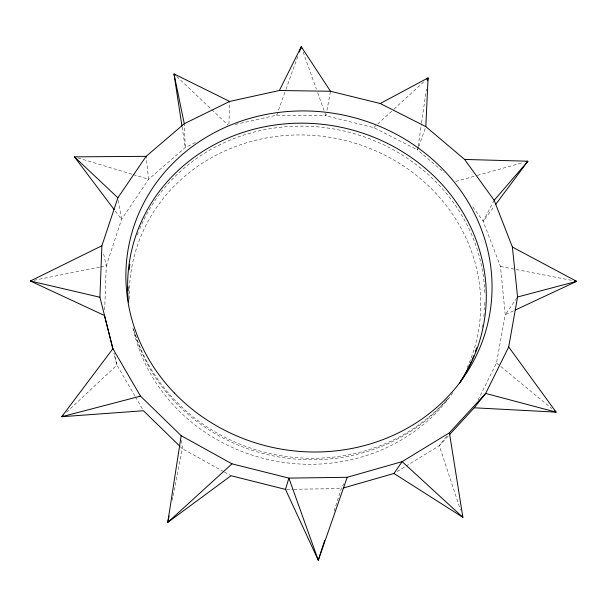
<?xml version="1.0" encoding="UTF-8"?>
<svg xmlns="http://www.w3.org/2000/svg" width="607" height="607" viewBox="0 0 607 607"><rect width="100%" height="100%" fill="white"/><g stroke="black" fill="none" stroke-linecap="round" stroke-linejoin="round"><path stroke-width="0.46" stroke-dasharray="3.04 2.28" d="M228.945 123.995L229.643 101.437M104.67 309.889L106.263 265.805L103.273 252.14M418.018 147.144L417.608 149.952L444.096 172.547M418.155 146.211L421.41 123.76M421.546 122.826L426.433 89.146M478.02 400.18L496.526 362.971L505.236 314.737L500.464 266.465L483.134 221.252L471.707 205.28M326.27 113.987L325.929 115.808L276.709 115.171L234.408 124.64M326.945 110.353L330.496 91.262M172.16 500.289L172.889 496.609M173.071 495.684L182.419 448.717L181.622 440.333M334.108 510.973L341.309 488.567L343.835 483.733M418.519 147.364L417.608 149.952L373.791 127.614L325.929 115.808L324.35 111.377M418.83 146.499L425.826 126.628M276.709 115.171L285.631 90.284M285.95 89.396L297.749 56.504M494.174 200.295L483.134 221.252L494.47 206.046M517.027 297.771L505.236 314.737L513.742 310.761M446.615 436.372L439.339 445.697L405.901 466.176M448.224 436.046L439.339 445.697L460.531 510.176M66.542 412.214L116.961 365.088L114.025 353.244M373.791 127.614L393.275 109.776M393.973 109.139L424.581 81.103M397.137 471.533L405.104 466.662M195.34 142.546L185.272 147.547L148.624 179.247L121.544 219.415L106.263 265.805L100.709 266.913M455.743 181.447L476.487 175.635M477.39 175.377L523.401 162.479M34.053 280.282L99.783 267.103M286.428 489.379L293.052 489.28M294 489.265L341.309 488.567M500.464 266.465L515.328 269.371M516.254 269.546L572.006 280.426M78.045 157.949L132.341 174.33M133.244 174.604L148.624 179.247L146.12 156.34M223.619 471.609L182.419 448.717L180.4 446.752M224.446 472.064L231.039 475.729M496.526 362.971L500.153 365.968M500.881 366.567L551.755 408.534M176.736 76.512L211.046 108.987M211.729 109.639L228.202 125.224M115.3 211.122L121.544 219.415L118.024 198.694M134.936 396.06L116.961 365.088L113.949 353.153M135.414 396.879L142.986 409.922M303.151 52.035L316.437 89.237M317.704 92.78L324.032 110.489M182.13 127.038L185.272 147.547L184.285 123.699M129.367 299.023A176.258 164.118 12.2 0 1 337.348 138.707A176.258 164.118 12.2 0 1 467.193 367.546M452.83 392.759A176.258 164.118 12.2 0 1 271.853 460.349A176.258 164.118 12.2 0 1 132.531 326.217M446.471 399.983A179.892 166.963 12.2 0 1 271.337 453.846A179.892 166.963 12.2 0 1 134.587 331.961M448.08 398.465A178.966 166.242 12.2 0 1 269.819 455.136A178.966 166.242 12.2 0 1 133.176 327.704M137.319 235.129A178.966 166.242 12.2 0 1 138.305 232.466M139.701 228.96A178.966 166.242 12.2 0 1 336.536 129.473A178.966 166.242 12.2 0 1 484.841 293.947M484.834 302.385A178.966 166.242 12.2 0 1 484.447 309.843M484.12 313.584A178.966 166.242 12.2 0 1 483.809 316.399M482.565 324.844A178.966 166.242 12.2 0 1 482.049 327.651"/><path stroke-width="0.91" d="M508.704 346.969L556.118 412.13L485.661 393.435L449.415 432.791L402.145 461.646L347.204 477.292L288.894 478.111L231.988 463.839L181.182 435.682L140.513 396.143L112.894 348.691L99.927 297.255L101.885 245.759L117.872 197.791L146.12 156.34L184.285 123.699L229.643 101.437L279.349 90.511L330.496 91.262L380.248 103.516L425.826 126.628L464.613 159.436L494.174 200.295L512.384 247.049L517.566 296.998L508.704 346.969L485.661 393.435L474.234 407.79L449.491 434.673M425.826 126.628L428.064 77.924L380.248 103.516M427.654 80.731L428.064 77.924L426.668 79.198M181.182 435.682L167.76 522.392L231.039 475.729L285.487 489.394L318.28 560.276L347.204 477.292M169.042 515.95L167.76 522.392L231.988 463.839M285.487 489.394L288.894 478.111L318.28 560.276L324.608 540.556M299.342 52.058L301.254 46.724L330.496 91.262M279.349 90.511L301.254 46.724L301.884 48.499M343.122 488.043L393.958 473.483L402.145 461.646L462.883 517.339L449.415 432.791M495.6 204.529L527.908 161.212L464.613 159.436M112.894 348.691L61.709 416.728L143.457 410.734L179.733 446.092M494.174 200.295L527.908 161.212L526.11 161.72M63.09 415.438L61.709 416.728L140.513 396.143M113.023 349.48L104.465 315.511L30.35 281.018L101.885 245.759M515.442 309.965L576.65 281.337L512.384 247.049M517.566 296.998L576.65 281.337L574.791 280.973M114.162 209.612L74.426 156.856L146.12 156.34M474.234 407.79L556.118 412.13L554.661 410.931M30.35 281.018L99.927 297.255M229.643 101.437L173.989 73.917L181.986 126.104M393.958 473.483L462.883 517.339L462.299 515.548M74.426 156.856L117.872 197.791M175.362 75.215L173.989 73.917L184.285 123.699M128.532 302.392A179.892 166.963 12.2 0 1 347.189 128.669A179.892 166.963 12.2 0 1 459.567 383.093M476.685 347.834A178.966 166.242 12.2 0 1 475.448 351.332M473.779 355.694A178.966 166.242 12.2 0 1 471.965 360.027M471.199 361.749A178.966 166.242 12.2 0 1 460.341 381.788M128.077 290.548A178.966 166.242 12.2 0 1 128.054 286.762M129.101 269.88A178.966 166.242 12.2 0 1 129.845 264.356M174.376 392.987A183.686 169.907 12.2 0 0 483.756 337.446A183.686 169.907 12.2 0 0 268.757 113.964A183.686 169.907 12.2 0 0 174.376 392.987"/></g></svg>
